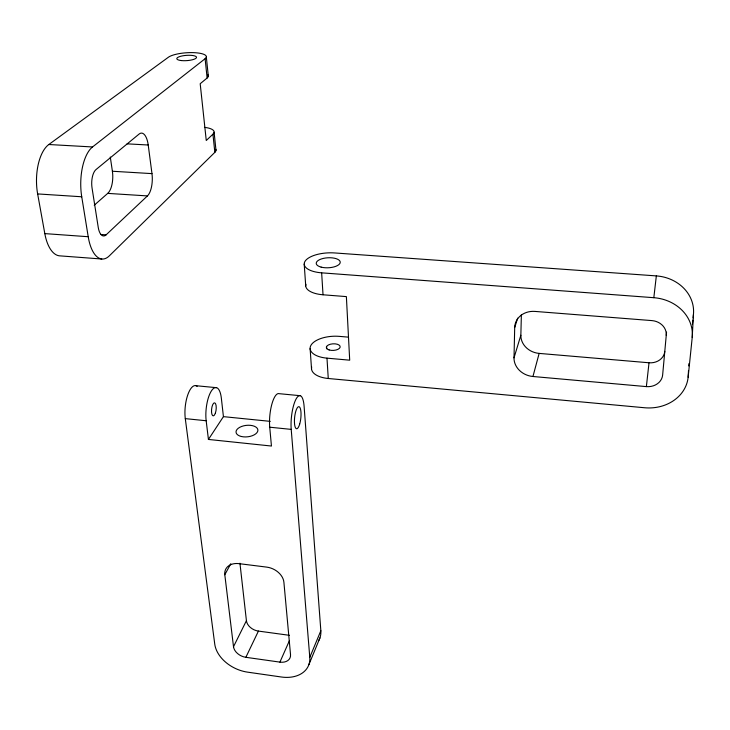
<?xml version="1.0" encoding="UTF-8"?>
<svg xmlns="http://www.w3.org/2000/svg" width="730" height="730" viewBox="0 0 730 730"><rect width="100%" height="100%" fill="white"/><g stroke="black" fill="none" stroke-linecap="round" stroke-linejoin="round"><path stroke-width="1.09" d="M666.545 332.113L662.639 375.037A15.22 13.012 5.5 0 1 646.369 386.608L532.946 376.498A19.683 17.018 14.5 0 1 514.011 357.837L514.696 327.542L517.661 318.152M514.011 357.837L520.855 335.234L521.375 314.73M692.213 337.461L693.436 314.548A39.958 35.14 3 0 0 656.343 275.904L334.614 252.945A24.044 10.019 -3 0 0 305.094 261.203A24.044 10.019 -3 0 0 321.647 272.837L653.824 297.694A41.318 35.971 4 0 1 692.213 337.461L688.135 377.255A40.579 34.702 5.4 0 1 644.59 407.751L328.263 378.496A22.949 11.224 -3.4 0 1 311.692 366.98M688.135 377.255L688.509 370.457M688.764 365.922L688.892 363.649M692.414 324.549L692.87 320.105M693.089 317.888L693.436 314.548M646.369 386.608L649.025 362.774A14.728 12.72 4.6 0 0 664.793 351.385M653.824 297.694L656.343 275.904M532.946 376.498L539.151 353.402A19.062 16.662 14 0 1 520.855 335.234M308.89 664.638L319.923 637.92M309.785 657.374L320.844 630.738L304.109 406.364A22.219 6.241 -84.1 0 0 296.179 398.835A22.219 6.241 -84.1 0 0 291.215 429.386L309.785 657.374A32.02 22.84 24.1 0 1 281.369 677.002L247.57 672.148A31.846 22.566 25.3 0 1 214.748 644.097L185.292 418.628A21.827 7.92 -83.9 0 1 187.984 394.291A21.827 7.92 -83.9 0 1 197.164 386.334M230.789 563.724L224.804 574.738L233.509 646.716A11.945 8.459 25.3 0 0 245.864 657.31L279.918 662.119L289.399 640.712M245.864 657.31L258.42 631.085L289.436 635.319M233.509 646.716L246.421 620.692L239.942 563.222M208.433 439.442L223.426 416.638L221.363 398.297A21.9 7.592 -83.9 0 0 211.563 390.678A21.9 7.592 -83.9 0 0 206.17 420.745L208.433 439.442L271.441 446.039L269.726 427.205A22.137 6.588 -84.1 0 1 271.934 403.936A22.137 6.588 -84.1 0 1 279.179 393.68L300.349 395.706M215.852 149.367A19.007 6.296 -4.6 0 1 214.839 152.36L109.345 255.838A37.139 16.379 -87.9 0 1 88.211 236.721L44.813 233.609L37.641 193.924A37.65 17.976 -89.4 0 1 48.828 144.513L168.375 57.25A19.756 5.283 -4 0 1 193.779 52.651A19.756 5.283 -4 0 1 205.112 58.71L207.119 78.019L200.193 83.722L206.261 140.498L212.95 134.201A19.153 6.105 -4.4 0 0 204.464 127.358M106.105 234.859L147.442 195.914A17.438 7.117 -88.6 0 0 151.977 173.621L148.217 145.005A17.721 7.263 -89.3 0 0 139.129 134.037L96.022 169.552A14.217 6.314 -88.9 0 0 92.053 188.021L98.258 227.486A13.925 6.141 -87.9 0 0 106.105 234.859L100.548 234.467M94.225 205.221L107.712 193.386A17.319 7.601 -89 0 0 112.393 171.249L110.294 157.023M88.211 236.721L81.733 196.771A37.924 16.863 -88.9 0 1 92.537 146.958L205.112 58.71M127.093 143.846L148.217 145.005M48.828 144.513L92.537 146.958M112.393 171.249L151.977 173.621M107.712 193.386L147.442 195.914M37.641 193.924L81.733 196.771M101.799 259.013L59.449 255.829A36.874 17.465 -88.2 0 1 44.813 233.609M305.925 284.28A23.816 10.284 -3.1 0 0 323.025 294.783L346.376 296.608L349.697 360.182L326.985 358.156A23.159 11.005 -3.3 0 1 310.934 345.327A23.159 11.005 -3.3 0 1 339.313 336.366L348.137 337.123M539.151 353.402L649.025 362.774M195.996 385.714L216.573 387.685M223.426 416.638L270.264 421.356M185.292 418.628L206.17 420.745M269.726 427.205L291.215 429.386M206.334 57.004L208.324 76.249M214.109 132.239L215.98 150.343M212.95 134.201L214.839 152.36M304.209 264.196L305.724 285.895M310.113 348.612L311.518 368.75M326.565 346.513L326.712 348.757M321.647 272.837L323.025 294.783M326.985 358.156L328.263 378.496M279.918 662.119A12.008 8.559 24.1 0 0 290.531 654.682L283.906 582.284A16.617 12.282 25.7 0 0 266.724 567.119L238.965 563.642A16.544 12.164 26.7 0 0 224.804 574.738M320.844 630.738A31.18 22.621 24.1 0 1 318.389 641.123M258.42 631.085A11.625 8.386 25.3 0 1 246.421 620.692M514.696 327.542A19.947 17.502 14.5 0 1 534.99 311.418L651.899 320.598A15.494 13.487 4 0 1 666.244 335.371M207.621 74.588A19.601 5.493 -4.1 0 1 207.119 78.019M241.402 436.513A10.996 5.767 -6.2 0 0 257.9 430.28A10.996 5.767 -6.2 0 0 241.548 426.484A10.996 5.767 -6.2 0 0 241.402 436.513M299.692 424.066A11.105 3.121 -84.1 0 0 299.054 406.701A11.105 3.121 -84.1 0 0 294.445 422.36A11.105 3.121 -84.1 0 0 299.692 424.066M215.386 413.134A6.57 2.281 -83.9 0 0 214.693 402.841A6.57 2.281 -83.9 0 0 211.536 412.085A6.57 2.281 -83.9 0 0 215.386 413.134M321.145 267.125A12.027 5.01 -3 0 0 340.171 262.782A12.027 5.01 -3 0 0 323.381 258.393A12.027 5.01 -3 0 0 321.145 267.125M329.148 349.962A6.944 3.303 -3.3 0 0 340.143 347.161A6.944 3.303 -3.3 0 0 330.444 344.213A6.944 3.303 -3.3 0 0 329.148 349.962M181.332 60.563A9.873 2.637 -4 0 0 196.516 57.487A9.873 2.637 -4 0 0 182.181 55.927A9.873 2.637 -4 0 0 181.332 60.563"/></g></svg>
